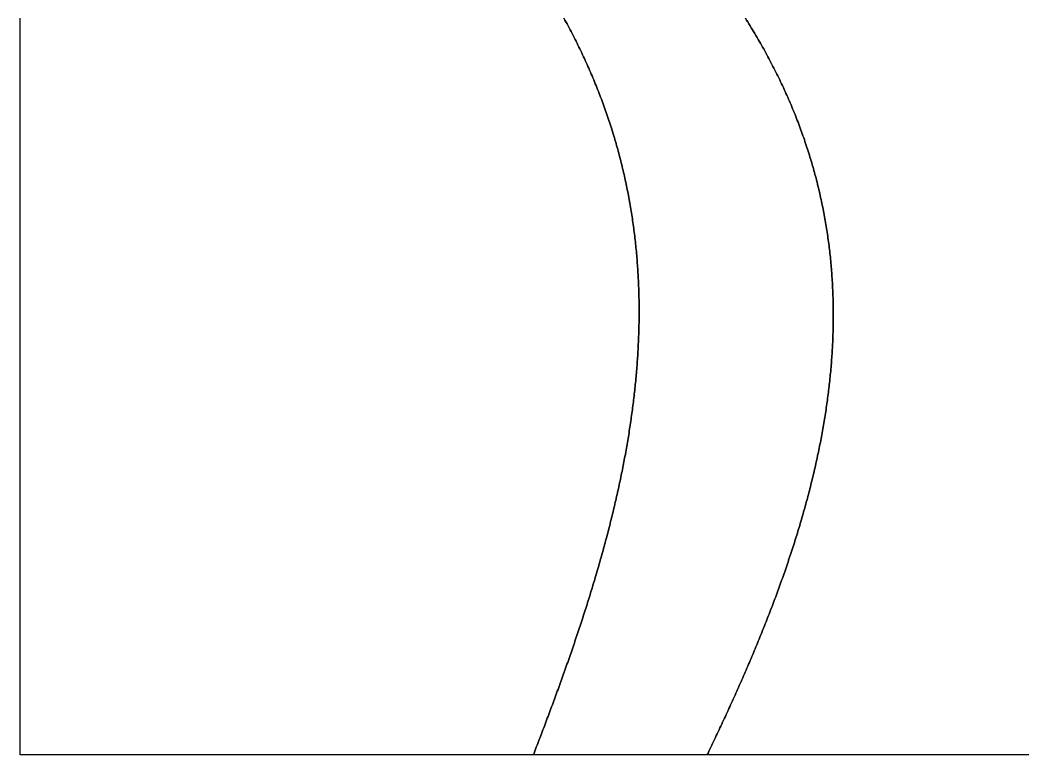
# Model space of a CAD drawing. Header units: millimetres. Extents: x 0 to 520, y 0 to 381.
# Drawn here: x 0 to 260, y 0 to 190.5 of the extents above; entities that cross this region are included whole.
import ezdxf

# ---------------------------------------------------------------- set-up
doc = ezdxf.new("R2010")
doc.units = ezdxf.units.MM
for name, color, linetype in [('P01_MAPLE', 3, 'CONTINUOUS'), ('P02_WALNUT', 3, 'CONTINUOUS'), ('P03_MAPLE', 3, 'CONTINUOUS')]:
    doc.layers.add(name, color=color, linetype=linetype)

msp = doc.modelspace()

# ---------------------------------------------------------------- linework, layer by layer
at = {"layer": 'P01_MAPLE'}
msp.add_lwpolyline([(140.986563, 191), (141.259843, 190.5), (141.532784, 190), (141.80353, 189.5), (142.072087, 189), (142.338458, 188.5), (142.60265, 188), (142.864668, 187.5), (143.124516, 187), (143.382199, 186.5), (143.637724, 186), (143.891094, 185.5), (144.142315, 185), (144.391392, 184.5), (144.638331, 184), (144.883136, 183.5), (145.125812, 183), (145.366365, 182.5), (145.604799, 182), (145.84112, 181.5), (146.075333, 181), (146.307443, 180.5), (146.537455, 180), (146.765374, 179.5), (146.991205, 179), (147.214954, 178.5), (147.436625, 178), (147.656224, 177.5), (147.873755, 177), (148.089224, 176.5), (148.302637, 176), (148.513997, 175.5), (148.72331, 175), (148.930582, 174.5), (149.135817, 174), (149.33902, 173.5), (149.540198, 173), (149.739353, 172.5), (149.936493, 172), (150.131621, 171.5), (150.324744, 171), (150.515865, 170.5), (150.704991, 170), (150.892126, 169.5), (151.077275, 169), (151.260445, 168.5), (151.441638, 168), (151.620862, 167.5), (151.79812, 167), (151.973418, 166.5), (152.146762, 166), (152.318155, 165.5), (152.487604, 165), (152.655114, 164.5), (152.820689, 164), (152.984334, 163.5), (153.146055, 163), (153.305857, 162.5), (153.463745, 162), (153.619724, 161.5), (153.7738, 161), (153.925976, 160.5), (154.076259, 160), (154.224654, 159.5), (154.371165, 159), (154.515797, 158.5), (154.658557, 158), (154.799448, 157.5), (154.938477, 157), (155.075647, 156.5), (155.210965, 156), (155.344436, 155.5), (155.476063, 155), (155.605854, 154.5), (155.733812, 154), (155.859942, 153.5), (155.984251, 153), (156.106743, 152.5), (156.227423, 152), (156.346296, 151.5), (156.463367, 151), (156.578642, 150.5), (156.692125, 150), (156.803822, 149.5), (156.913738, 149), (157.021878, 148.5), (157.128247, 148), (157.232849, 147.5), (157.335691, 147), (157.436778, 146.5), (157.536113, 146), (157.633704, 145.5), (157.729553, 145), (157.823668, 144.5), (157.916052, 144), (158.006712, 143.5), (158.095651, 143), (158.182876, 142.5), (158.268391, 142), (158.352201, 141.5), (158.434312, 141), (158.514729, 140.5), (158.593456, 140), (158.670499, 139.5), (158.745863, 139), (158.819553, 138.5), (158.891574, 138), (158.961931, 137.5), (159.03063, 137), (159.097675, 136.5), (159.163072, 136), (159.226825, 135.5), (159.288941, 135), (159.349423, 134.5), (159.408277, 134), (159.465508, 133.5), (159.521122, 133), (159.575123, 132.5), (159.627516, 132), (159.678307, 131.5), (159.727501, 131), (159.775102, 130.5), (159.821117, 130), (159.865549, 129.5), (159.908404, 129), (159.949688, 128.5), (159.989405, 128), (160.02756, 127.5), (160.064159, 127), (160.099206, 126.5), (160.132707, 126), (160.164667, 125.5), (160.195091, 125), (160.223985, 124.5), (160.251352, 124), (160.277198, 123.5), (160.301529, 123), (160.32435, 122.5), (160.345665, 122), (160.36548, 121.5), (160.383799, 121), (160.400629, 120.5), (160.415974, 120), (160.429839, 119.5), (160.442229, 119), (160.453149, 118.5), (160.462605, 118), (160.470602, 117.5), (160.477144, 117), (160.482237, 116.5), (160.485886, 116), (160.488096, 115.5), (160.488872, 115), (160.488219, 114.5), (160.486143, 114), (160.482648, 113.5), (160.47774, 113), (160.471423, 112.5), (160.463703, 112), (160.454585, 111.5), (160.444074, 111), (160.432175, 110.5), (160.418894, 110), (160.404234, 109.5), (160.388202, 109), (160.370803, 108.5), (160.352041, 108), (160.331922, 107.5), (160.310451, 107), (160.287633, 106.5), (160.263473, 106), (160.237976, 105.5), (160.211148, 105), (160.182993, 104.5), (160.153516, 104), (160.122723, 103.5), (160.090619, 103), (160.057208, 102.5), (160.022497, 102), (159.986489, 101.5), (159.949191, 101), (159.910607, 100.5), (159.870742, 100), (159.829602, 99.5), (159.787192, 99), (159.743516, 98.5), (159.69858, 98), (159.652389, 97.5), (159.604947, 97), (159.556261, 96.5), (159.506336, 96), (159.455175, 95.5), (159.402786, 95), (159.349171, 94.5), (159.294338, 94), (159.23829, 93.5), (159.181033, 93), (159.122572, 92.5), (159.062912, 92), (159.002058, 91.5), (158.940016, 91), (158.87679, 90.5), (158.812386, 90), (158.746808, 89.5), (158.680062, 89), (158.612153, 88.5), (158.543086, 88), (158.472866, 87.5), (158.401498, 87), (158.328988, 86.5), (158.25534, 86), (158.180559, 85.5), (158.104651, 85), (158.027621, 84.5), (157.949474, 84), (157.870214, 83.5), (157.789848, 83), (157.70838, 82.5), (157.625815, 82), (157.542159, 81.5), (157.457416, 81), (157.371591, 80.5), (157.284691, 80), (157.196719, 79.5), (157.107681, 79), (157.017582, 78.5), (156.926427, 78), (156.834221, 77.5), (156.74097, 77), (156.646679, 76.5), (156.551352, 76), (156.454994, 75.5), (156.357611, 75), (156.259209, 74.5), (156.159791, 74), (156.059363, 73.5), (155.957931, 73), (155.855499, 72.5), (155.752072, 72), (155.647656, 71.5), (155.542256, 71), (155.435876, 70.5), (155.328522, 70), (155.2202, 69.5), (155.110913, 69), (155.000668, 68.5), (154.889468, 68), (154.777321, 67.5), (154.664229, 67), (154.5502, 66.5), (154.435237, 66), (154.319346, 65.5), (154.202532, 65), (154.0848, 64.5), (153.966155, 64), (153.846603, 63.5), (153.726147, 63), (153.604795, 62.5), (153.48255, 62), (153.359417, 61.5), (153.235403, 61), (153.110511, 60.5), (152.984748, 60), (152.858117, 59.5), (152.730625, 59), (152.602277, 58.5), (152.473076, 58), (152.34303, 57.5), (152.212142, 57), (152.080417, 56.5), (151.947862, 56), (151.814481, 55.5), (151.680279, 55), (151.545261, 54.5), (151.409432, 54), (151.272798, 53.5), (151.135363, 53), (150.997134, 52.5), (150.858113, 52), (150.718308, 51.5), (150.577723, 51), (150.436363, 50.5), (150.294233, 50), (150.151338, 49.5), (150.007684, 49), (149.863275, 48.5), (149.718117, 48), (149.572215, 47.5), (149.425573, 47), (149.278198, 46.5), (149.130093, 46), (148.981265, 45.5), (148.831718, 45), (148.681458, 44.5), (148.530489, 44), (148.378816, 43.5), (148.226445, 43), (148.073382, 42.5), (147.91963, 42), (147.765195, 41.5), (147.610082, 41), (147.454296, 40.5), (147.297843, 40), (147.140728, 39.5), (146.982955, 39), (146.824529, 38.5), (146.665457, 38), (146.505742, 37.5), (146.345391, 37), (146.184407, 36.5), (146.022797, 36), (145.860565, 35.5), (145.697716, 35), (145.534257, 34.5), (145.37019, 34), (145.205523, 33.5), (145.040259, 33), (144.874405, 32.5), (144.707964, 32), (144.540943, 31.5), (144.373346, 31), (144.205179, 30.5), (144.036446, 30), (143.867153, 29.5), (143.697304, 29), (143.526905, 28.5), (143.355962, 28), (143.184478, 27.5), (143.01246, 27), (142.839911, 26.5), (142.666839, 26), (142.493246, 25.5), (142.31914, 25), (142.144524, 24.5), (141.969404, 24), (141.793785, 23.5), (141.617672, 23), (141.44107, 22.5), (141.263984, 22), (141.08642, 21.5), (140.908382, 21), (140.729876, 20.5), (140.550906, 20), (140.371479, 19.5), (140.191598, 19), (140.011269, 18.5), (139.830498, 18), (139.649288, 17.5), (139.467646, 17), (139.285577, 16.5), (139.103085, 16), (138.920176, 15.5), (138.736854, 15), (138.553125, 14.5), (138.368995, 14), (138.184467, 13.5), (137.999548, 13), (137.814242, 12.5), (137.628555, 12), (137.442491, 11.5), (137.256055, 11), (137.069254, 10.5), (136.882091, 10), (136.694572, 9.5), (136.506703, 9), (136.318487, 8.5), (136.129931, 8), (135.941039, 7.5), (135.751817, 7), (135.56227, 6.5), (135.372402, 6), (135.182219, 5.5), (134.991726, 5), (134.800928, 4.5), (134.60983, 4), (134.418437, 3.5), (134.226755, 3), (134.034788, 2.5), (133.842542, 2), (133.650022, 1.5), (133.457232, 1), (133.264179, 0.5), (133.070866, 0), (0, 0), (0, 0.5), (0, 1), (0, 1.5), (0, 2), (0, 2.5), (0, 3), (0, 3.5), (0, 4), (0, 4.5), (0, 5), (0, 5.5), (0, 6), (0, 6.5), (0, 7), (0, 7.5), (0, 8), (0, 8.5), (0, 9), (0, 9.5), (0, 10), (0, 10.5), (0, 11), (0, 11.5), (0, 12), (0, 12.5), (0, 13), (0, 13.5), (0, 14), (0, 14.5), (0, 15), (0, 15.5), (0, 16), (0, 16.5), (0, 17), (0, 17.5), (0, 18), (0, 18.5), (0, 19), (0, 19.5), (0, 20), (0, 20.5), (0, 21), (0, 21.5), (0, 22), (0, 22.5), (0, 23), (0, 23.5), (0, 24), (0, 24.5), (0, 25), (0, 25.5), (0, 26), (0, 26.5), (0, 27), (0, 27.5), (0, 28), (0, 28.5), (0, 29), (0, 29.5), (0, 30), (0, 30.5), (0, 31), (0, 31.5), (0, 32), (0, 32.5), (0, 33), (0, 33.5), (0, 34), (0, 34.5), (0, 35), (0, 35.5), (0, 36), (0, 36.5), (0, 37), (0, 37.5), (0, 38), (0, 38.5), (0, 39), (0, 39.5), (0, 40), (0, 40.5), (0, 41), (0, 41.5), (0, 42), (0, 42.5), (0, 43), (0, 43.5), (0, 44), (0, 44.5), (0, 45), (0, 45.5), (0, 46), (0, 46.5), (0, 47), (0, 47.5), (0, 48), (0, 48.5), (0, 49), (0, 49.5), (0, 50), (0, 50.5), (0, 51), (0, 51.5), (0, 52), (0, 52.5), (0, 53), (0, 53.5), (0, 54), (0, 54.5), (0, 55), (0, 55.5), (0, 56), (0, 56.5), (0, 57), (0, 57.5), (0, 58), (0, 58.5), (0, 59), (0, 59.5), (0, 60), (0, 60.5), (0, 61), (0, 61.5), (0, 62), (0, 62.5), (0, 63), (0, 63.5), (0, 64), (0, 64.5), (0, 65), (0, 65.5), (0, 66), (0, 66.5), (0, 67), (0, 67.5), (0, 68), (0, 68.5), (0, 69), (0, 69.5), (0, 70), (0, 70.5), (0, 71), (0, 71.5), (0, 72), (0, 72.5), (0, 73), (0, 73.5), (0, 74), (0, 74.5), (0, 75), (0, 75.5), (0, 76), (0, 76.5), (0, 77), (0, 77.5), (0, 78), (0, 78.5), (0, 79), (0, 79.5), (0, 80), (0, 80.5), (0, 81), (0, 81.5), (0, 82), (0, 82.5), (0, 83), (0, 83.5), (0, 84), (0, 84.5), (0, 85), (0, 85.5), (0, 86), (0, 86.5), (0, 87), (0, 87.5), (0, 88), (0, 88.5), (0, 89), (0, 89.5), (0, 90), (0, 90.5), (0, 91), (0, 91.5), (0, 92), (0, 92.5), (0, 93), (0, 93.5), (0, 94), (0, 94.5), (0, 95), (0, 95.5), (0, 96), (0, 96.5), (0, 97), (0, 97.5), (0, 98), (0, 98.5), (0, 99), (0, 99.5), (0, 100), (0, 100.5), (0, 101), (0, 101.5), (0, 102), (0, 102.5), (0, 103), (0, 103.5), (0, 104), (0, 104.5), (0, 105), (0, 105.5), (0, 106), (0, 106.5), (0, 107), (0, 107.5), (0, 108), (0, 108.5), (0, 109), (0, 109.5), (0, 110), (0, 110.5), (0, 111), (0, 111.5), (0, 112), (0, 112.5), (0, 113), (0, 113.5), (0, 114), (0, 114.5), (0, 115), (0, 115.5), (0, 116), (0, 116.5), (0, 117), (0, 117.5), (0, 118), (0, 118.5), (0, 119), (0, 119.5), (0, 120), (0, 120.5), (0, 121), (0, 121.5), (0, 122), (0, 122.5), (0, 123), (0, 123.5), (0, 124), (0, 124.5), (0, 125), (0, 125.5), (0, 126), (0, 126.5), (0, 127), (0, 127.5), (0, 128), (0, 128.5), (0, 129), (0, 129.5), (0, 130), (0, 130.5), (0, 131), (0, 131.5), (0, 132), (0, 132.5), (0, 133), (0, 133.5), (0, 134), (0, 134.5), (0, 135), (0, 135.5), (0, 136), (0, 136.5), (0, 137), (0, 137.5), (0, 138), (0, 138.5), (0, 139), (0, 139.5), (0, 140), (0, 140.5), (0, 141), (0, 141.5), (0, 142), (0, 142.5), (0, 143), (0, 143.5), (0, 144), (0, 144.5), (0, 145), (0, 145.5), (0, 146), (0, 146.5), (0, 147), (0, 147.5), (0, 148), (0, 148.5), (0, 149), (0, 149.5), (0, 150), (0, 150.5), (0, 151), (0, 151.5), (0, 152), (0, 152.5), (0, 153), (0, 153.5), (0, 154), (0, 154.5), (0, 155), (0, 155.5), (0, 156), (0, 156.5), (0, 157), (0, 157.5), (0, 158), (0, 158.5), (0, 159), (0, 159.5), (0, 160), (0, 160.5), (0, 161), (0, 161.5), (0, 162), (0, 162.5), (0, 163), (0, 163.5), (0, 164), (0, 164.5), (0, 165), (0, 165.5), (0, 166), (0, 166.5), (0, 167), (0, 167.5), (0, 168), (0, 168.5), (0, 169), (0, 169.5), (0, 170), (0, 170.5), (0, 171), (0, 171.5), (0, 172), (0, 172.5), (0, 173), (0, 173.5), (0, 174), (0, 174.5), (0, 175), (0, 175.5), (0, 176), (0, 176.5), (0, 177), (0, 177.5), (0, 178), (0, 178.5), (0, 179), (0, 179.5), (0, 180), (0, 180.5), (0, 181), (0, 181.5), (0, 182), (0, 182.5), (0, 183), (0, 183.5), (0, 184), (0, 184.5), (0, 185), (0, 185.5), (0, 186), (0, 186.5), (0, 187), (0, 187.5), (0, 188), (0, 188.5), (0, 189), (0, 189.5), (0, 190), (0, 190.5), (0, 191)], dxfattribs=at)
at = {"layer": 'P02_WALNUT'}
msp.add_lwpolyline([(188.033131, 191), (188.346457, 190.5), (188.659571, 190), (188.970237, 189.5), (189.278459, 189), (189.584243, 188.5), (189.887594, 188), (190.188517, 187.5), (190.487017, 187), (190.7831, 186.5), (191.076771, 186), (191.368034, 185.5), (191.656896, 185), (191.943362, 184.5), (192.227436, 184), (192.509124, 183.5), (192.788431, 183), (193.065362, 182.5), (193.339923, 182), (193.612118, 181.5), (193.881954, 181), (194.149435, 180.5), (194.414566, 180), (194.677353, 179.5), (194.9378, 179), (195.195914, 178.5), (195.451699, 178), (195.705161, 177.5), (195.956304, 177), (196.205135, 176.5), (196.451657, 176), (196.695877, 175.5), (196.937799, 175), (197.17743, 174.5), (197.414773, 174), (197.649834, 173.5), (197.88262, 173), (198.113133, 172.5), (198.341381, 172), (198.567368, 171.5), (198.791099, 171), (199.01258, 170.5), (199.231816, 170), (199.448811, 169.5), (199.663572, 169), (199.876104, 168.5), (200.086411, 168), (200.294499, 167.5), (200.500373, 167), (200.704038, 166.5), (200.9055, 166), (201.104764, 165.5), (201.301834, 165), (201.496717, 164.5), (201.689418, 164), (201.879941, 163.5), (202.068292, 163), (202.254476, 162.5), (202.438498, 162), (202.620364, 161.5), (202.800079, 161), (202.977647, 160.5), (203.153075, 160), (203.326367, 159.5), (203.497529, 159), (203.666566, 158.5), (203.833482, 158), (203.998284, 157.5), (204.160977, 157), (204.321565, 156.5), (204.480054, 156), (204.63645, 155.5), (204.790757, 155), (204.94298, 154.5), (205.093125, 154), (205.241197, 153.5), (205.387202, 153), (205.531144, 152.5), (205.673028, 152), (205.812861, 151.5), (205.950647, 151), (206.086391, 150.5), (206.220098, 150), (206.351775, 149.5), (206.481425, 149), (206.609055, 148.5), (206.734669, 148), (206.858273, 147.5), (206.979872, 147), (207.099471, 146.5), (207.217075, 146), (207.332689, 145.5), (207.44632, 145), (207.557971, 144.5), (207.667649, 144), (207.775358, 143.5), (207.881104, 143), (207.984892, 142.5), (208.086726, 142), (208.186613, 141.5), (208.284558, 141), (208.380565, 140.5), (208.47464, 140), (208.566789, 139.5), (208.657016, 139), (208.745326, 138.5), (208.831726, 138), (208.916219, 137.5), (208.998812, 137), (209.079509, 136.5), (209.158316, 136), (209.235237, 135.5), (209.310279, 135), (209.383447, 134.5), (209.454745, 134), (209.524178, 133.5), (209.591753, 133), (209.657474, 132.5), (209.721347, 132), (209.783376, 131.5), (209.843567, 131), (209.901925, 130.5), (209.958456, 130), (210.013164, 129.5), (210.066055, 129), (210.117134, 128.5), (210.166406, 128), (210.213877, 127.5), (210.259551, 127), (210.303434, 126.5), (210.345531, 126), (210.385848, 125.5), (210.424389, 125), (210.46116, 124.5), (210.496166, 124), (210.529412, 123.5), (210.560904, 123), (210.590646, 122.5), (210.618644, 122), (210.644903, 121.5), (210.669428, 121), (210.692225, 120.5), (210.713299, 120), (210.732654, 119.5), (210.750297, 119), (210.766232, 118.5), (210.780465, 118), (210.793001, 117.5), (210.803844, 117), (210.813001, 116.5), (210.820477, 116), (210.826276, 115.5), (210.830404, 115), (210.832866, 114.5), (210.833668, 114), (210.832814, 113.5), (210.83031, 113), (210.826161, 112.5), (210.820372, 112), (210.812949, 111.5), (210.803896, 111), (210.79322, 110.5), (210.780924, 110), (210.767015, 109.5), (210.751497, 109), (210.734376, 108.5), (210.715657, 108), (210.695346, 107.5), (210.673447, 107), (210.649965, 106.5), (210.624906, 106), (210.598276, 105.5), (210.570078, 105), (210.54032, 104.5), (210.509005, 104), (210.476139, 103.5), (210.441727, 103), (210.405774, 102.5), (210.368287, 102), (210.329269, 101.5), (210.288726, 101), (210.246663, 100.5), (210.203086, 100), (210.158, 99.5), (210.11141, 99), (210.06332, 98.5), (210.013738, 98), (209.962666, 97.5), (209.910112, 97), (209.85608, 96.5), (209.800575, 96), (209.743602, 95.5), (209.685167, 95), (209.625275, 94.5), (209.563931, 94), (209.501141, 93.5), (209.436909, 93), (209.371241, 92.5), (209.304142, 92), (209.235617, 91.5), (209.165671, 91), (209.094311, 90.5), (209.02154, 90), (208.947364, 89.5), (208.871789, 89), (208.794819, 88.5), (208.71646, 88), (208.636717, 87.5), (208.555595, 87), (208.4731, 86.5), (208.389236, 86), (208.304009, 85.5), (208.217424, 85), (208.129487, 84.5), (208.040202, 84), (207.949575, 83.5), (207.85761, 83), (207.764314, 82.5), (207.669692, 82), (207.573748, 81.5), (207.476487, 81), (207.377916, 80.5), (207.278039, 80), (207.176862, 79.5), (207.074389, 79), (206.970627, 78.5), (206.865579, 78), (206.759252, 77.5), (206.651651, 77), (206.54278, 76.5), (206.432645, 76), (206.321252, 75.5), (206.208605, 75), (206.09471, 74.5), (205.979571, 74), (205.863195, 73.5), (205.745586, 73), (205.62675, 72.5), (205.506691, 72), (205.385416, 71.5), (205.262928, 71), (205.139235, 70.5), (205.01434, 70), (204.888248, 69.5), (204.760966, 69), (204.632498, 68.5), (204.50285, 68), (204.372026, 67.5), (204.240033, 67), (204.106875, 66.5), (203.972557, 66), (203.837084, 65.5), (203.700463, 65), (203.562698, 64.5), (203.423794, 64), (203.283756, 63.5), (203.14259, 63), (203.000302, 62.5), (202.856895, 62), (202.712376, 61.5), (202.566749, 61), (202.42002, 60.5), (202.272195, 60), (202.123277, 59.5), (201.973273, 59), (201.822188, 58.5), (201.670027, 58), (201.516795, 57.5), (201.362497, 57), (201.207139, 56.5), (201.050725, 56), (200.893262, 55.5), (200.734754, 55), (200.575206, 54.5), (200.414624, 54), (200.253013, 53.5), (200.090378, 53), (199.926724, 52.5), (199.762057, 52), (199.596382, 51.5), (199.429704, 51), (199.262028, 50.5), (199.093359, 50), (198.923703, 49.5), (198.753065, 49), (198.58145, 48.5), (198.408864, 48), (198.235311, 47.5), (198.060796, 47), (197.885326, 46.5), (197.708905, 46), (197.531538, 45.5), (197.353231, 45), (197.173989, 44.5), (196.993817, 44), (196.81272, 43.5), (196.630703, 43), (196.447773, 42.5), (196.263933, 42), (196.07919, 41.5), (195.893547, 41), (195.707012, 40.5), (195.519588, 40), (195.331282, 39.5), (195.142097, 39), (194.95204, 38.5), (194.761116, 38), (194.56933, 37.5), (194.376687, 37), (194.183192, 36.5), (193.988851, 36), (193.793668, 35.5), (193.59765, 35), (193.400801, 34.5), (193.203126, 34), (193.004631, 33.5), (192.805321, 33), (192.605201, 32.5), (192.404277, 32), (192.202553, 31.5), (192.000034, 31), (191.796727, 30.5), (191.592636, 30), (191.387766, 29.5), (191.182123, 29), (190.975712, 28.5), (190.768538, 28), (190.560606, 27.5), (190.351922, 27), (190.142491, 26.5), (189.932317, 26), (189.721407, 25.5), (189.509765, 25), (189.297397, 24.5), (189.084307, 24), (188.870502, 23.5), (188.655986, 23), (188.440764, 22.5), (188.224842, 22), (188.008225, 21.5), (187.790919, 21), (187.572927, 20.5), (187.354257, 20), (187.134912, 19.5), (186.914898, 19), (186.69422, 18.5), (186.472884, 18), (186.250895, 17.5), (186.028257, 17), (185.804977, 16.5), (185.581058, 16), (185.356508, 15.5), (185.13133, 15), (184.905531, 14.5), (184.679114, 14), (184.452086, 13.5), (184.224452, 13), (183.996216, 12.5), (183.767385, 12), (183.537963, 11.5), (183.307956, 11), (183.077368, 10.5), (182.846205, 10), (182.614473, 9.5), (182.382176, 9), (182.149319, 8.5), (181.915909, 8), (181.681949, 7.5), (181.447446, 7), (181.212404, 6.5), (180.97683, 6), (180.740727, 5.5), (180.504101, 5), (180.266957, 4.5), (180.029302, 4), (179.791139, 3.5), (179.552474, 3), (179.313312, 2.5), (179.073659, 2), (178.83352, 1.5), (178.592899, 1), (178.351803, 0.5), (178.110236, 0), (133.070866, 0), (133.264179, 0.5), (133.457232, 1), (133.650022, 1.5), (133.842542, 2), (134.034788, 2.5), (134.226755, 3), (134.418437, 3.5), (134.60983, 4), (134.800928, 4.5), (134.991726, 5), (135.182219, 5.5), (135.372402, 6), (135.56227, 6.5), (135.751817, 7), (135.941039, 7.5), (136.129931, 8), (136.318487, 8.5), (136.506703, 9), (136.694572, 9.5), (136.882091, 10), (137.069254, 10.5), (137.256055, 11), (137.442491, 11.5), (137.628555, 12), (137.814242, 12.5), (137.999548, 13), (138.184467, 13.5), (138.368995, 14), (138.553125, 14.5), (138.736854, 15), (138.920176, 15.5), (139.103085, 16), (139.285577, 16.5), (139.467646, 17), (139.649288, 17.5), (139.830498, 18), (140.011269, 18.5), (140.191598, 19), (140.371479, 19.5), (140.550906, 20), (140.729876, 20.5), (140.908382, 21), (141.08642, 21.5), (141.263984, 22), (141.44107, 22.5), (141.617672, 23), (141.793785, 23.5), (141.969404, 24), (142.144524, 24.5), (142.31914, 25), (142.493246, 25.5), (142.666839, 26), (142.839911, 26.5), (143.01246, 27), (143.184478, 27.5), (143.355962, 28), (143.526905, 28.5), (143.697304, 29), (143.867153, 29.5), (144.036446, 30), (144.205179, 30.5), (144.373346, 31), (144.540943, 31.5), (144.707964, 32), (144.874405, 32.5), (145.040259, 33), (145.205523, 33.5), (145.37019, 34), (145.534257, 34.5), (145.697716, 35), (145.860565, 35.5), (146.022797, 36), (146.184407, 36.5), (146.345391, 37), (146.505742, 37.5), (146.665457, 38), (146.824529, 38.5), (146.982955, 39), (147.140728, 39.5), (147.297843, 40), (147.454296, 40.5), (147.610082, 41), (147.765195, 41.5), (147.91963, 42), (148.073382, 42.5), (148.226445, 43), (148.378816, 43.5), (148.530489, 44), (148.681458, 44.5), (148.831718, 45), (148.981265, 45.5), (149.130093, 46), (149.278198, 46.5), (149.425573, 47), (149.572215, 47.5), (149.718117, 48), (149.863275, 48.5), (150.007684, 49), (150.151338, 49.5), (150.294233, 50), (150.436363, 50.5), (150.577723, 51), (150.718308, 51.5), (150.858113, 52), (150.997134, 52.5), (151.135363, 53), (151.272798, 53.5), (151.409432, 54), (151.545261, 54.5), (151.680279, 55), (151.814481, 55.5), (151.947862, 56), (152.080417, 56.5), (152.212142, 57), (152.34303, 57.5), (152.473076, 58), (152.602277, 58.5), (152.730625, 59), (152.858117, 59.5), (152.984748, 60), (153.110511, 60.5), (153.235403, 61), (153.359417, 61.5), (153.48255, 62), (153.604795, 62.5), (153.726147, 63), (153.846603, 63.5), (153.966155, 64), (154.0848, 64.5), (154.202532, 65), (154.319346, 65.5), (154.435237, 66), (154.5502, 66.5), (154.664229, 67), (154.777321, 67.5), (154.889468, 68), (155.000668, 68.5), (155.110913, 69), (155.2202, 69.5), (155.328522, 70), (155.435876, 70.5), (155.542256, 71), (155.647656, 71.5), (155.752072, 72), (155.855499, 72.5), (155.957931, 73), (156.059363, 73.5), (156.159791, 74), (156.259209, 74.5), (156.357611, 75), (156.454994, 75.5), (156.551352, 76), (156.646679, 76.5), (156.74097, 77), (156.834221, 77.5), (156.926427, 78), (157.017582, 78.5), (157.107681, 79), (157.196719, 79.5), (157.284691, 80), (157.371591, 80.5), (157.457416, 81), (157.542159, 81.5), (157.625815, 82), (157.70838, 82.5), (157.789848, 83), (157.870214, 83.5), (157.949474, 84), (158.027621, 84.5), (158.104651, 85), (158.180559, 85.5), (158.25534, 86), (158.328988, 86.5), (158.401498, 87), (158.472866, 87.5), (158.543086, 88), (158.612153, 88.5), (158.680062, 89), (158.746808, 89.5), (158.812386, 90), (158.87679, 90.5), (158.940016, 91), (159.002058, 91.5), (159.062912, 92), (159.122572, 92.5), (159.181033, 93), (159.23829, 93.5), (159.294338, 94), (159.349171, 94.5), (159.402786, 95), (159.455175, 95.5), (159.506336, 96), (159.556261, 96.5), (159.604947, 97), (159.652389, 97.5), (159.69858, 98), (159.743516, 98.5), (159.787192, 99), (159.829602, 99.5), (159.870742, 100), (159.910607, 100.5), (159.949191, 101), (159.986489, 101.5), (160.022497, 102), (160.057208, 102.5), (160.090619, 103), (160.122723, 103.5), (160.153516, 104), (160.182993, 104.5), (160.211148, 105), (160.237976, 105.5), (160.263473, 106), (160.287633, 106.5), (160.310451, 107), (160.331922, 107.5), (160.352041, 108), (160.370803, 108.5), (160.388202, 109), (160.404234, 109.5), (160.418894, 110), (160.432175, 110.5), (160.444074, 111), (160.454585, 111.5), (160.463703, 112), (160.471423, 112.5), (160.47774, 113), (160.482648, 113.5), (160.486143, 114), (160.488219, 114.5), (160.488872, 115), (160.488096, 115.5), (160.485886, 116), (160.482237, 116.5), (160.477144, 117), (160.470602, 117.5), (160.462605, 118), (160.453149, 118.5), (160.442229, 119), (160.429839, 119.5), (160.415974, 120), (160.400629, 120.5), (160.383799, 121), (160.36548, 121.5), (160.345665, 122), (160.32435, 122.5), (160.301529, 123), (160.277198, 123.5), (160.251352, 124), (160.223985, 124.5), (160.195091, 125), (160.164667, 125.5), (160.132707, 126), (160.099206, 126.5), (160.064159, 127), (160.02756, 127.5), (159.989405, 128), (159.949688, 128.5), (159.908404, 129), (159.865549, 129.5), (159.821117, 130), (159.775102, 130.5), (159.727501, 131), (159.678307, 131.5), (159.627516, 132), (159.575123, 132.5), (159.521122, 133), (159.465508, 133.5), (159.408277, 134), (159.349423, 134.5), (159.288941, 135), (159.226825, 135.5), (159.163072, 136), (159.097675, 136.5), (159.03063, 137), (158.961931, 137.5), (158.891574, 138), (158.819553, 138.5), (158.745863, 139), (158.670499, 139.5), (158.593456, 140), (158.514729, 140.5), (158.434312, 141), (158.352201, 141.5), (158.268391, 142), (158.182876, 142.5), (158.095651, 143), (158.006712, 143.5), (157.916052, 144), (157.823668, 144.5), (157.729553, 145), (157.633704, 145.5), (157.536113, 146), (157.436778, 146.5), (157.335691, 147), (157.232849, 147.5), (157.128247, 148), (157.021878, 148.5), (156.913738, 149), (156.803822, 149.5), (156.692125, 150), (156.578642, 150.5), (156.463367, 151), (156.346296, 151.5), (156.227423, 152), (156.106743, 152.5), (155.984251, 153), (155.859942, 153.5), (155.733812, 154), (155.605854, 154.5), (155.476063, 155), (155.344436, 155.5), (155.210965, 156), (155.075647, 156.5), (154.938477, 157), (154.799448, 157.5), (154.658557, 158), (154.515797, 158.5), (154.371165, 159), (154.224654, 159.5), (154.076259, 160), (153.925976, 160.5), (153.7738, 161), (153.619724, 161.5), (153.463745, 162), (153.305857, 162.5), (153.146055, 163), (152.984334, 163.5), (152.820689, 164), (152.655114, 164.5), (152.487604, 165), (152.318155, 165.5), (152.146762, 166), (151.973418, 166.5), (151.79812, 167), (151.620862, 167.5), (151.441638, 168), (151.260445, 168.5), (151.077275, 169), (150.892126, 169.5), (150.704991, 170), (150.515865, 170.5), (150.324744, 171), (150.131621, 171.5), (149.936493, 172), (149.739353, 172.5), (149.540198, 173), (149.33902, 173.5), (149.135817, 174), (148.930582, 174.5), (148.72331, 175), (148.513997, 175.5), (148.302637, 176), (148.089224, 176.5), (147.873755, 177), (147.656224, 177.5), (147.436625, 178), (147.214954, 178.5), (146.991205, 179), (146.765374, 179.5), (146.537455, 180), (146.307443, 180.5), (146.075333, 181), (145.84112, 181.5), (145.604799, 182), (145.366365, 182.5), (145.125812, 183), (144.883136, 183.5), (144.638331, 184), (144.391392, 184.5), (144.142315, 185), (143.891094, 185.5), (143.637724, 186), (143.382199, 186.5), (143.124516, 187), (142.864668, 187.5), (142.60265, 188), (142.338458, 188.5), (142.072087, 189), (141.80353, 189.5), (141.532784, 190), (141.259843, 190.5), (140.986563, 191)], dxfattribs=at)
at = {"layer": 'P03_MAPLE'}
msp.add_lwpolyline([(341.889764, 0), (178.110236, 0), (178.351803, 0.5), (178.592899, 1), (178.83352, 1.5), (179.073659, 2), (179.313312, 2.5), (179.552474, 3), (179.791139, 3.5), (180.029302, 4), (180.266957, 4.5), (180.504101, 5), (180.740727, 5.5), (180.97683, 6), (181.212404, 6.5), (181.447446, 7), (181.681949, 7.5), (181.915909, 8), (182.149319, 8.5), (182.382176, 9), (182.614473, 9.5), (182.846205, 10), (183.077368, 10.5), (183.307956, 11), (183.537963, 11.5), (183.767385, 12), (183.996216, 12.5), (184.224452, 13), (184.452086, 13.5), (184.679114, 14), (184.905531, 14.5), (185.13133, 15), (185.356508, 15.5), (185.581058, 16), (185.804977, 16.5), (186.028257, 17), (186.250895, 17.5), (186.472884, 18), (186.69422, 18.5), (186.914898, 19), (187.134912, 19.5), (187.354257, 20), (187.572927, 20.5), (187.790919, 21), (188.008225, 21.5), (188.224842, 22), (188.440764, 22.5), (188.655986, 23), (188.870502, 23.5), (189.084307, 24), (189.297397, 24.5), (189.509765, 25), (189.721407, 25.5), (189.932317, 26), (190.142491, 26.5), (190.351922, 27), (190.560606, 27.5), (190.768538, 28), (190.975712, 28.5), (191.182123, 29), (191.387766, 29.5), (191.592636, 30), (191.796727, 30.5), (192.000034, 31), (192.202553, 31.5), (192.404277, 32), (192.605201, 32.5), (192.805321, 33), (193.004631, 33.5), (193.203126, 34), (193.400801, 34.5), (193.59765, 35), (193.793668, 35.5), (193.988851, 36), (194.183192, 36.5), (194.376687, 37), (194.56933, 37.5), (194.761116, 38), (194.95204, 38.5), (195.142097, 39), (195.331282, 39.5), (195.519588, 40), (195.707012, 40.5), (195.893547, 41), (196.07919, 41.5), (196.263933, 42), (196.447773, 42.5), (196.630703, 43), (196.81272, 43.5), (196.993817, 44), (197.173989, 44.5), (197.353231, 45), (197.531538, 45.5), (197.708905, 46), (197.885326, 46.5), (198.060796, 47), (198.235311, 47.5), (198.408864, 48), (198.58145, 48.5), (198.753065, 49), (198.923703, 49.5), (199.093359, 50), (199.262028, 50.5), (199.429704, 51), (199.596382, 51.5), (199.762057, 52), (199.926724, 52.5), (200.090378, 53), (200.253013, 53.5), (200.414624, 54), (200.575206, 54.5), (200.734754, 55), (200.893262, 55.5), (201.050725, 56), (201.207139, 56.5), (201.362497, 57), (201.516795, 57.5), (201.670027, 58), (201.822188, 58.5), (201.973273, 59), (202.123277, 59.5), (202.272195, 60), (202.42002, 60.5), (202.566749, 61), (202.712376, 61.5), (202.856895, 62), (203.000302, 62.5), (203.14259, 63), (203.283756, 63.5), (203.423794, 64), (203.562698, 64.5), (203.700463, 65), (203.837084, 65.5), (203.972557, 66), (204.106875, 66.5), (204.240033, 67), (204.372026, 67.5), (204.50285, 68), (204.632498, 68.5), (204.760966, 69), (204.888248, 69.5), (205.01434, 70), (205.139235, 70.5), (205.262928, 71), (205.385416, 71.5), (205.506691, 72), (205.62675, 72.5), (205.745586, 73), (205.863195, 73.5), (205.979571, 74), (206.09471, 74.5), (206.208605, 75), (206.321252, 75.5), (206.432645, 76), (206.54278, 76.5), (206.651651, 77), (206.759252, 77.5), (206.865579, 78), (206.970627, 78.5), (207.074389, 79), (207.176862, 79.5), (207.278039, 80), (207.377916, 80.5), (207.476487, 81), (207.573748, 81.5), (207.669692, 82), (207.764314, 82.5), (207.85761, 83), (207.949575, 83.5), (208.040202, 84), (208.129487, 84.5), (208.217424, 85), (208.304009, 85.5), (208.389236, 86), (208.4731, 86.5), (208.555595, 87), (208.636717, 87.5), (208.71646, 88), (208.794819, 88.5), (208.871789, 89), (208.947364, 89.5), (209.02154, 90), (209.094311, 90.5), (209.165671, 91), (209.235617, 91.5), (209.304142, 92), (209.371241, 92.5), (209.436909, 93), (209.501141, 93.5), (209.563931, 94), (209.625275, 94.5), (209.685167, 95), (209.743602, 95.5), (209.800575, 96), (209.85608, 96.5), (209.910112, 97), (209.962666, 97.5), (210.013738, 98), (210.06332, 98.5), (210.11141, 99), (210.158, 99.5), (210.203086, 100), (210.246663, 100.5), (210.288726, 101), (210.329269, 101.5), (210.368287, 102), (210.405774, 102.5), (210.441727, 103), (210.476139, 103.5), (210.509005, 104), (210.54032, 104.5), (210.570078, 105), (210.598276, 105.5), (210.624906, 106), (210.649965, 106.5), (210.673447, 107), (210.695346, 107.5), (210.715657, 108), (210.734376, 108.5), (210.751497, 109), (210.767015, 109.5), (210.780924, 110), (210.79322, 110.5), (210.803896, 111), (210.812949, 111.5), (210.820372, 112), (210.826161, 112.5), (210.83031, 113), (210.832814, 113.5), (210.833668, 114), (210.832866, 114.5), (210.830404, 115), (210.826276, 115.5), (210.820477, 116), (210.813001, 116.5), (210.803844, 117), (210.793001, 117.5), (210.780465, 118), (210.766232, 118.5), (210.750297, 119), (210.732654, 119.5), (210.713299, 120), (210.692225, 120.5), (210.669428, 121), (210.644903, 121.5), (210.618644, 122), (210.590646, 122.5), (210.560904, 123), (210.529412, 123.5), (210.496166, 124), (210.46116, 124.5), (210.424389, 125), (210.385848, 125.5), (210.345531, 126), (210.303434, 126.5), (210.259551, 127), (210.213877, 127.5), (210.166406, 128), (210.117134, 128.5), (210.066055, 129), (210.013164, 129.5), (209.958456, 130), (209.901925, 130.5), (209.843567, 131), (209.783376, 131.5), (209.721347, 132), (209.657474, 132.5), (209.591753, 133), (209.524178, 133.5), (209.454745, 134), (209.383447, 134.5), (209.310279, 135), (209.235237, 135.5), (209.158316, 136), (209.079509, 136.5), (208.998812, 137), (208.916219, 137.5), (208.831726, 138), (208.745326, 138.5), (208.657016, 139), (208.566789, 139.5), (208.47464, 140), (208.380565, 140.5), (208.284558, 141), (208.186613, 141.5), (208.086726, 142), (207.984892, 142.5), (207.881104, 143), (207.775358, 143.5), (207.667649, 144), (207.557971, 144.5), (207.44632, 145), (207.332689, 145.5), (207.217075, 146), (207.099471, 146.5), (206.979872, 147), (206.858273, 147.5), (206.734669, 148), (206.609055, 148.5), (206.481425, 149), (206.351775, 149.5), (206.220098, 150), (206.086391, 150.5), (205.950647, 151), (205.812861, 151.5), (205.673028, 152), (205.531144, 152.5), (205.387202, 153), (205.241197, 153.5), (205.093125, 154), (204.94298, 154.5), (204.790757, 155), (204.63645, 155.5), (204.480054, 156), (204.321565, 156.5), (204.160977, 157), (203.998284, 157.5), (203.833482, 158), (203.666566, 158.5), (203.497529, 159), (203.326367, 159.5), (203.153075, 160), (202.977647, 160.5), (202.800079, 161), (202.620364, 161.5), (202.438498, 162), (202.254476, 162.5), (202.068292, 163), (201.879941, 163.5), (201.689418, 164), (201.496717, 164.5), (201.301834, 165), (201.104764, 165.5), (200.9055, 166), (200.704038, 166.5), (200.500373, 167), (200.294499, 167.5), (200.086411, 168), (199.876104, 168.5), (199.663572, 169), (199.448811, 169.5), (199.231816, 170), (199.01258, 170.5), (198.791099, 171), (198.567368, 171.5), (198.341381, 172), (198.113133, 172.5), (197.88262, 173), (197.649834, 173.5), (197.414773, 174), (197.17743, 174.5), (196.937799, 175), (196.695877, 175.5), (196.451657, 176), (196.205135, 176.5), (195.956304, 177), (195.705161, 177.5), (195.451699, 178), (195.195914, 178.5), (194.9378, 179), (194.677353, 179.5), (194.414566, 180), (194.149435, 180.5), (193.881954, 181), (193.612118, 181.5), (193.339923, 182), (193.065362, 182.5), (192.788431, 183), (192.509124, 183.5), (192.227436, 184), (191.943362, 184.5), (191.656896, 185), (191.368034, 185.5), (191.076771, 186), (190.7831, 186.5), (190.487017, 187), (190.188517, 187.5), (189.887594, 188), (189.584243, 188.5), (189.278459, 189), (188.970237, 189.5), (188.659571, 190), (188.346457, 190.5), (188.033131, 191)], dxfattribs=at)

doc.saveas('drawing.dxf')
